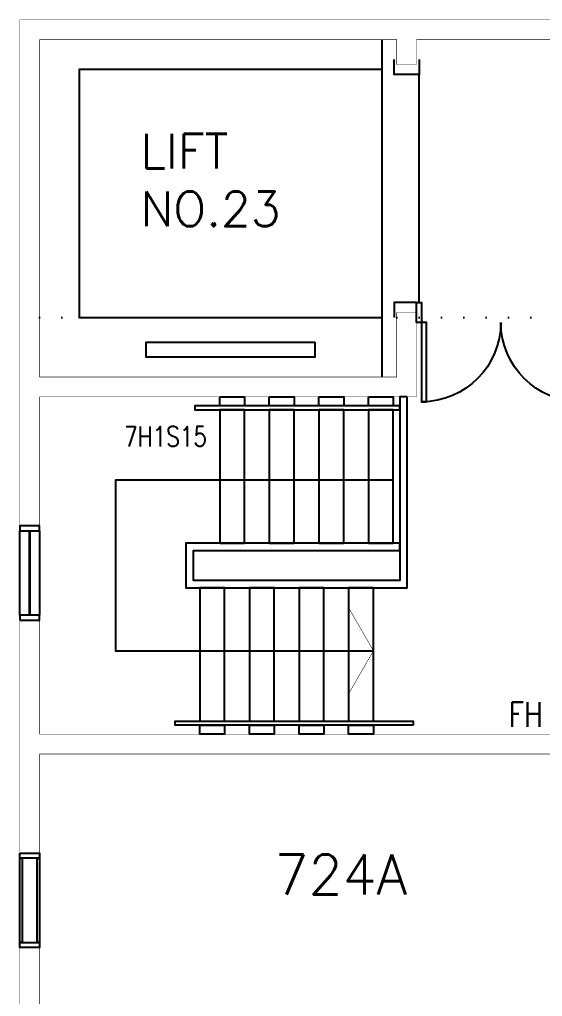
# Model space of a CAD drawing. Header units: millimetres. Extents: x -68474 to 336725, y -113450 to 40976.
# Drawn here: x 151448 to 156719, y -82594 to -72747 of the extents above; entities that cross this region are included whole.
import ezdxf

# ---------------------------------------------------------------- set-up
doc = ezdxf.new("R2010")
doc.units = ezdxf.units.MM
doc.header["$LTSCALE"] = 900
doc.linetypes.add('s5152a$0$DOT', pattern=[0.25, 0, -0.25])
for name, color, linetype in [('s5152a$0$11', 7, 'Continuous'), ('s5152a$0$23', 7, 'Continuous'), ('s5152a$0$25', 7, 'Continuous'), ('s5152a$0$30', 7, 'Continuous'), ('s5152a$0$33', 7, 'Continuous'), ('s5152a$0$42', 7, 'Continuous'), ('s5152a$0$56', 7, 'Continuous'), ('s5152a$0$PlatformBeam', 7, 'Continuous'), ('s5152a$0$ROOM-NO', 4, 'Continuous')]:
    doc.layers.add(name, color=color, linetype=linetype)
doc.styles.add('s5152a$0$STANDARD', font='SIMPLEX')

# ---------------------------------------------------------------- blocks, each defined once
blk = doc.blocks.new('s5152a$0$D1700A')
at = {"layer": 's5152a$0$30', "color": 14, "linetype": 'Continuous'}
for points in [[(0, 0), (0.05, 0), (0.05, 1), (0.1, 1), (0.1, 0.2), (0, 0.2), (0, 0)], [(1.7, 0), (1.65, 0), (1.65, 1), (1.6, 1), (1.6, 0.2), (1.7, 0.2), (1.7, 0)]]:
    blk.add_lwpolyline(points, dxfattribs=at)
for centre, start, end in [((0.05, 0.2), 0, 90), ((1.650003, 0.2), 90, 180)]:
    blk.add_arc(centre, 0.8000010000000001, start, end, dxfattribs=at)

msp = doc.modelspace()

# ---------------------------------------------------------------- linework, layer by layer
at = {"layer": 's5152a$0$11', "color": 14, "linetype": 'Continuous', "const_width": 5}
msp.add_lwpolyline([(158250, -72749.79999999999), (151450, -72750), (151450, -77850), (151650, -77850), (151650, -76550), (155450, -76550), (155450, -75949.8), (155450, -75799.8), (155450, -75699.8), (155250, -75699.8), (155250, -76350), (151650, -76350), (151650, -72950), (155250, -72950), (155250, -73200), (155450, -73200), (155450, -72950), (158050.2, -72949.8), (158050.1, -73439.8), (158250.1, -73439.8), (158250, -72949.8), (158250, -72749.79999999999)], dxfattribs=at)
for points in [[(158250, -75059.79999999999), (158050, -75059.79999999999), (158050, -75549.8), (157150, -75549.8), (157150, -79950), (151650.2, -79950), (151650.2, -78800), (151450, -78800), (151450, -81150), (151650, -81150), (151650, -80150), (158050.2, -80150), (158050.2, -81750), (158250.2, -81750), (158250.2, -79950), (157350, -79950), (157350, -75749.79999999999), (158250, -75749.79999999999)], [(151450, -82100), (151650, -82100), (151650, -82950), (151450, -82950)]]:
    msp.add_lwpolyline(points, close=True, dxfattribs=at)
at = {"layer": 's5152a$0$23', "color": 10, "linetype": 'Continuous'}
for points in [[(151450, -77899.90000000001), (151650, -77899.90000000001), (151650, -77850), (151450, -77850)], [(151450, -77899.90000000001), (151545, -77899.90000000001), (151545, -78750.1), (151450, -78750.1)], [(151555, -77899.90000000001), (151650, -77899.90000000001), (151650, -78750.1), (151555, -78750.1)], [(151450, -78800), (151650, -78800), (151650, -78750.1), (151450, -78750.1)], [(151450, -81150), (151650, -81150), (151650, -81200), (151450, -81200)], [(151450, -81200), (151475, -81200), (151475, -82050), (151450, -82050)], [(151625, -81200), (151650, -81200), (151650, -82050), (151625, -82050)], [(151450, -82050), (151650, -82050), (151650, -82100), (151450, -82100)]]:
    msp.add_lwpolyline(points, close=True, dxfattribs=at)
at = {"layer": 's5152a$0$25', "color": 10, "linetype": 'Continuous'}
for points in [[(155355.2, -76550), (155280.2, -76550), (155280.2, -78400), (153200.2, -78400), (153200.2, -78100), (155280.2, -78100), (155280.2, -78025), (153125.2, -78025), (153125.2, -78475), (155355.2, -78475)], [(153465.2, -76550), (153715.2, -76550), (153715.2, -76640), (153465.2, -76640)], [(153965.2, -76550), (154215.2, -76550), (154215.2, -76640), (153965.2, -76640)], [(154465.2, -76550), (154715.2, -76550), (154715.2, -76640), (154465.2, -76640)], [(154965.2, -76550), (155215.2, -76550), (155215.2, -76640), (154965.2, -76640)], [(153465.2, -78025), (153715.2, -78025), (153715.2, -76680), (153465.2, -76680)], [(153965.2, -78025), (154215.2, -78025), (154215.2, -76680), (153965.2, -76680)], [(154465.2, -78025), (154715.2, -78025), (154715.2, -76680), (154465.2, -76680)], [(154965.2, -78025), (155215.2, -78025), (155215.2, -76680), (154965.2, -76680)], [(153265.2, -79820), (153515.2, -79820), (153515.2, -78475), (153265.2, -78475)], [(153765.2, -79820), (154015.2, -79820), (154015.2, -78475), (153765.2, -78475)], [(154265.2, -79820), (154515.2, -79820), (154515.2, -78475), (154265.2, -78475)], [(154765.2, -79820), (155015.2, -79820), (155015.2, -78475), (154765.2, -78475)], [(155415.2, -79860), (153015.2, -79860), (153015.2, -79820), (155415.2, -79820)], [(153265.2, -79860), (153515.2, -79860), (153515.2, -79950), (153265.2, -79950)], [(153765.2, -79860), (154015.2, -79860), (154015.2, -79950), (153765.2, -79950)], [(154265.2, -79860), (154515.2, -79860), (154515.2, -79950), (154265.2, -79950)], [(154765.2, -79860), (155015.2, -79860), (155015.2, -79950), (154765.2, -79950)]]:
    msp.add_lwpolyline(points, close=True, dxfattribs=at)
for points in [[(155280.2, -76680), (155280.2, -76640), (153215.2, -76640), (153215.2, -76680), (155280.2, -76680)], [(155215.2, -77389.9), (152415.2, -77389.9), (152415.2, -79110), (155015.2, -79110)]]:
    msp.add_lwpolyline(points, dxfattribs=at)
at = {"layer": 's5152a$0$25', "color": 10, "linetype": 'Continuous', "const_width": 5}
msp.add_lwpolyline([(154765.2, -79543), (155015.2, -79110), (154765.2, -78677)], dxfattribs=at)
at = {"layer": 's5152a$0$30', "color": 10, "linetype": 'Continuous'}
msp.add_line((155475, -75599.8), (155475, -73299.8), dxfattribs=at)
at = {"layer": 's5152a$0$30', "color": 4, "linetype": 'Continuous'}
for points in [[(155475, -73149.8), (155475, -73299.8), (155225, -73299.8), (155225, -73149.8)], [(155450, -75699.8), (155450, -75599.8), (155225, -75600.2), (155225, -75750.20000000001)]]:
    msp.add_lwpolyline(points, dxfattribs=at)
at = {"layer": 's5152a$0$42', "color": 14, "linetype": 'Continuous'}
msp.add_line((155100, -72950), (155100, -76350), dxfattribs=at)
msp.add_lwpolyline([(155100, -73250), (152050, -73250), (152050, -75750), (155100, -75750)], dxfattribs=at)
msp.add_lwpolyline([(154425, -76000), (154425, -76150), (152725, -76150), (152725, -76000)], close=True, dxfattribs=at)
at = {"layer": 's5152a$0$PlatformBeam', "linetype": 's5152a$0$DOT'}
msp.add_line((151650, -75750), (158250.2, -75750), dxfattribs=at)

# ---------------------------------------------------------------- block references
at = {"xscale": 999.9979999999999, "yscale": -999.9979999999999, "zscale": 1000}
msp.add_blockref('s5152a$0$D1700A', (155450, -75599.8), dxfattribs=at)

# ---------------------------------------------------------------- texts
at = {"layer": 's5152a$0$33', "color": 14, "linetype": 'Continuous', "style": 's5152a$0$STANDARD', "width": 0.8}
msp.add_text('7H1S15', height=200, dxfattribs=at).set_placement((152500.2, -77050))
at = {"layer": 's5152a$0$56', "color": 1, "linetype": 'Continuous', "style": 's5152a$0$STANDARD', "width": 0.8}
msp.add_text('FH', height=250, dxfattribs=at).set_placement((156379.5, -79876.40000000001))
at = {"layer": 's5152a$0$ROOM-NO', "color": 11, "style": 's5152a$0$STANDARD'}
for s, p in [('LIFT', (152668.1699405138, -74247.73697637912)), ('NO.23', (152668.1699405138, -74831.07030971245))]:
    msp.add_text(s, height=350, dxfattribs=at).set_placement(p)
at = {"layer": 's5152a$0$ROOM-NO', "style": 's5152a$0$STANDARD'}
msp.add_text('724A', height=400, dxfattribs=at).set_placement((154017.8421596617, -81564.86108923887))

doc.saveas('drawing.dxf')
